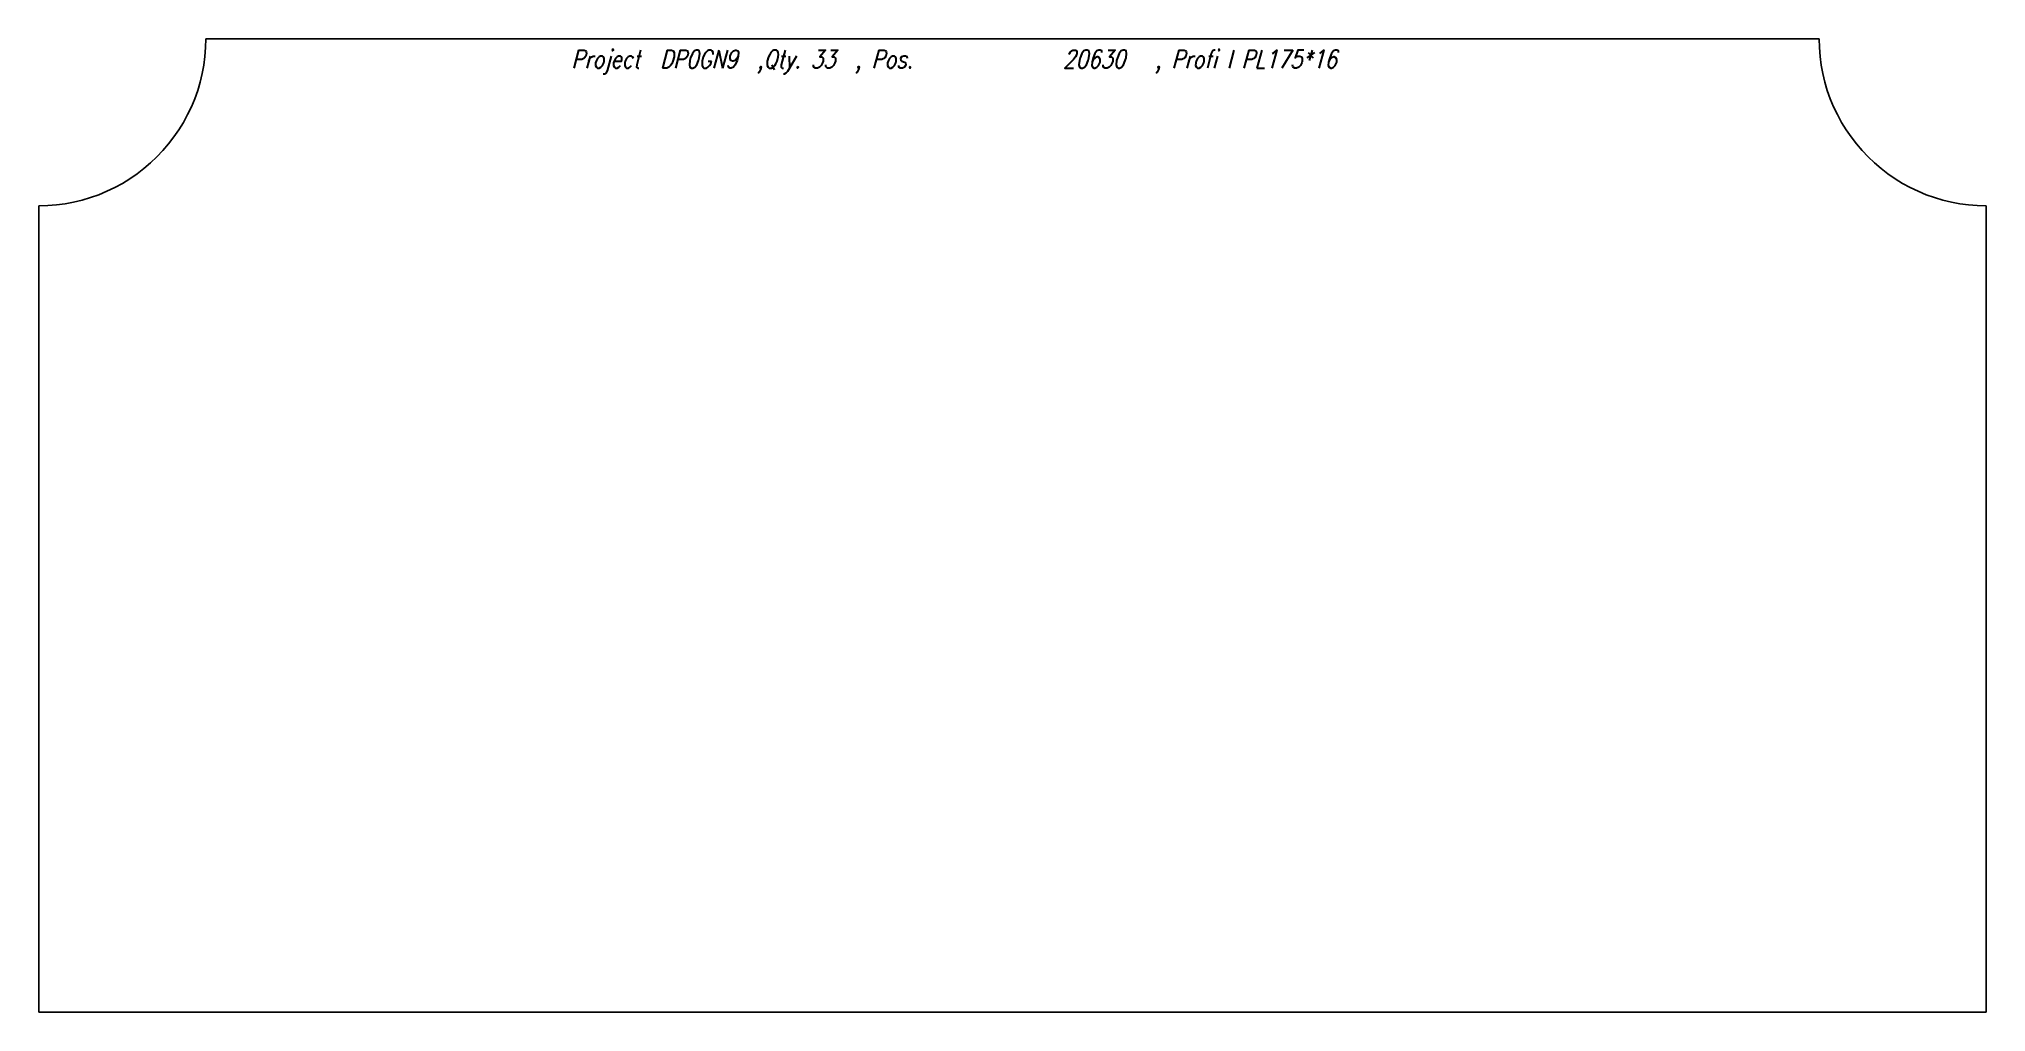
# Model space of a CAD drawing. Extents: x 0 to 350, y -88 to 88.
import ezdxf

# ---------------------------------------------------------------- set-up
doc = ezdxf.new("R2010")
doc.units = 0
doc.header["$LTSCALE"] = 10
doc.layers.add('TEILE', color=7, linetype='CONTINUOUS')
doc.layers.add('UNTERSCHRIFT', color=7, linetype='CONTINUOUS')
doc.styles.get("Standard").update_dxf_attribs({"font": 'ROMANS'})

msp = doc.modelspace()

# ---------------------------------------------------------------- linework, layer by layer
at = {"layer": 'TEILE', "color": 2}
for p, q in [((29.958889, 85.929932), (30.000002, 87.5)), ((30.000002, 87.5), (30, 87.5)), ((30, 87.5), (320, 87.5)), ((320, 87.5), (320.041138, 85.929932)), ((29.630653, 82.806969), (29.835661, 84.364151)), ((29.835661, 84.364151), (29.958889, 85.929932)), ((320.041138, 85.929932), (320.164337, 84.364159)), ((320.164337, 84.364159), (320.369324, 82.806976)), ((28.977779, 79.735428), (29.344433, 81.26265)), ((29.344433, 81.26265), (29.630653, 82.806969)), ((320.369324, 82.806976), (320.655548, 81.262657)), ((320.655548, 81.262657), (321.022217, 79.735443)), ((28.00742, 76.748962), (28.531702, 78.229492)), ((28.531702, 78.229492), (28.977779, 79.735428)), ((321.022217, 79.735443), (321.468323, 78.229507)), ((321.468323, 78.229507), (321.992554, 76.74897)), ((25.980768, 72.5), (26.730202, 73.88028)), ((26.730202, 73.88028), (27.40637, 75.297897)), ((27.40637, 75.297897), (28.00742, 76.748962)), ((321.992554, 76.74897), (322.593628, 75.297913)), ((322.593628, 75.297913), (323.269806, 73.880302)), ((323.269806, 73.880302), (324.019226, 72.500015)), ((24.270517, 69.86644), (25.160124, 71.160828)), ((25.160124, 71.160828), (25.980768, 72.5)), ((324.019226, 72.500015), (324.839844, 71.160843)), ((324.839844, 71.160843), (325.729492, 69.866463)), ((21.213211, 66.286797), (22.294352, 67.426079)), ((22.294352, 67.426079), (23.314384, 68.620384)), ((23.314384, 68.620384), (24.270517, 69.86644)), ((325.729492, 69.866463), (326.685608, 68.620407)), ((326.685608, 68.620407), (327.705658, 67.426102)), ((327.705658, 67.426102), (328.786774, 66.286819)), ((16.339182, 62.339882), (17.633568, 63.229488)), ((17.633568, 63.229488), (18.879622, 64.185623)), ((18.879622, 64.185623), (20.073927, 65.205658)), ((20.073927, 65.205658), (21.213211, 66.286797)), ((328.786774, 66.286819), (329.926086, 65.205673)), ((329.926086, 65.205673), (331.120361, 64.185638)), ((331.120361, 64.185638), (332.366394, 63.229507)), ((332.366394, 63.229507), (333.660828, 62.339901)), ((10.751043, 59.492584), (12.202106, 60.093636)), ((12.202106, 60.093636), (13.619723, 60.769802)), ((13.619723, 60.769802), (15.00001, 61.519238)), ((15.00001, 61.519238), (16.339182, 62.339882)), ((333.660828, 62.339901), (334.999969, 61.519257)), ((334.999969, 61.519257), (336.38028, 60.769821)), ((336.38028, 60.769821), (337.797852, 60.093651)), ((337.797852, 60.093651), (339.248932, 59.492603)), ((0, 57.499996), (1.570076, 57.541115)), ((0, -87.5), (0, 57.499996)), ((1.570076, 57.541115), (3.135853, 57.664341)), ((3.135853, 57.664341), (4.693034, 57.869347)), ((4.693034, 57.869347), (6.237352, 58.155571)), ((6.237352, 58.155571), (7.764574, 58.522224)), ((7.764574, 58.522224), (9.270514, 58.9683)), ((9.270514, 58.9683), (10.751043, 59.492584)), ((339.248932, 59.492603), (340.729431, 58.968319)), ((340.729431, 58.968319), (342.235382, 58.52224)), ((342.235382, 58.52224), (343.762634, 58.155586)), ((343.762634, 58.155586), (345.306946, 57.869358)), ((345.306946, 57.869358), (346.864075, 57.664352)), ((346.864075, 57.664352), (348.429871, 57.541119)), ((348.429871, 57.541119), (349.999969, 57.500004)), ((349.999969, 57.500004), (350, 57.499996)), ((350, 57.499996), (350, -87.5)), ((350, -87.5), (0, -87.5))]:
    msp.add_line(p, q, dxfattribs=at)

# ---------------------------------------------------------------- texts
at = {"layer": 'UNTERSCHRIFT', "color": 2, "oblique": 15, "width": 0.8}
for s, p in [('Project  DP0GN9  ,Qty. 33  , Pos. ', (95.700005, 82.25)), ('20630', (184.100006, 82.25)), ('  , Profi l PL175*16', (197.099991, 82.25))]:
    msp.add_text(s, height=3.25, dxfattribs=at).set_placement(p)

doc.saveas('drawing.dxf')
